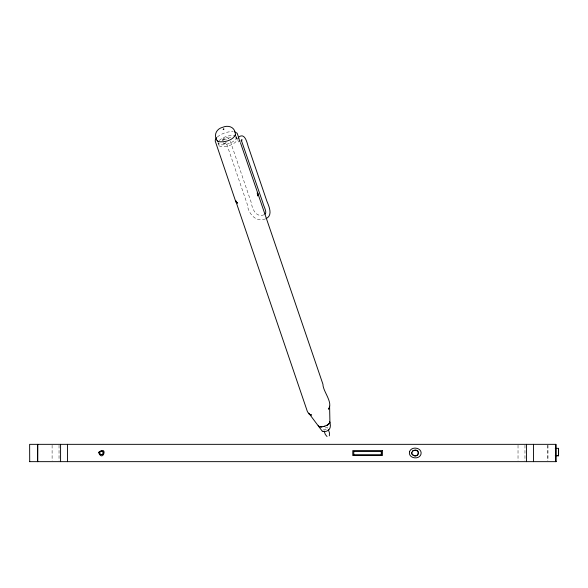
<?xml version="1.0" encoding="UTF-8"?>
<svg xmlns="http://www.w3.org/2000/svg" width="588" height="588" viewBox="0 0 588 588"><rect width="100%" height="100%" fill="white"/><g stroke="black" fill="none" stroke-linecap="round" stroke-linejoin="round"><path stroke-width="0.44" stroke-dasharray="2.94 2.21" d="M237.295 138.048L237.442 138.981M222.404 140.319C222.94 137.166 227.402 136.291 229.099 139.003M222.411 140.378L224.491 138.819L226.571 139.76M226.27 142.678L225.145 143.391L223.403 143.288M217.354 136.967C221.735 133.417 227.49 131.455 233.127 131.594M265.342 218.912C255.471 222.837 247.96 212.929 247.18 204.014L226.167 142.48M263.997 214.804C256.302 217.876 252.193 209.269 251.326 202.779L230.217 140.966M223.852 143.237L223.506 142.972L224.667 143.303A2.536 1.999 -42.7 0 0 225.491 142.943A2.595 2.109 -43.1 0 0 225.799 142.715M225.983 139.452L226.329 139.709M238.868 142.053L238.287 141.127M238.089 140.701L237.714 139.79M236.053 136.416L236.905 138.922M218.06 142.847L218.912 145.354M547.92 445.248L547.92 460.742M547.854 445.248L547.854 460.742M524.959 445.248L524.959 460.742M518.028 445.248L518.028 460.742M59.035 445.248L59.035 460.742M52.104 445.248L52.104 460.742M236.258 136.85A9.621 3.748 -18.8 0 1 228.071 143.825A9.621 3.748 -18.8 0 1 218.045 142.737M219.184 140.547A9.621 3.748 -18.8 0 1 233.826 135.541M235.156 137.702A9.562 3.719 -18.8 0 1 229.416 145.552A9.562 3.719 -18.8 0 1 219.251 143.369M223.087 140.201A9.562 3.719 -18.8 0 1 230.79 137.621M326.259 429.453A2.227 0.867 -18.7 0 1 323.598 429.166A2.227 0.867 -18.7 0 1 326.935 427.652A2.227 0.867 -18.7 0 1 326.7 429.255"/><path stroke-width="0.88" d="M235.729 200.956L307.436 411.688L309.053 413.967L310.501 414.731M555.609 455.766L555.609 448.343M558.21 455.766L558.218 455.391M558.475 448.343L558.475 455.766M235.817 200.633L236.126 202.11L237.64 203.125L235.707 201.5L215.215 141.024L215.399 139.562L216.766 137.533M318.27 425.506L318.549 426.447L319.85 426.829M318.343 425.308L318.99 426.557M100.408 454.465L99.306 452.995L100.408 451.525M99.989 454.201L99.46 452.554M103.106 452.15L103.459 452.995L102.782 454.201M411.666 453.738L411.666 452.26M413.54 455.472C410.894 454.458 411.673 450.526 414.364 450.239M415.856 450.239C419.663 450.746 418.612 456.303 414.974 455.854M414.974 450.136C420.339 449.548 418.957 457.486 414.084 455.759M329.927 422.596L329.603 406.176M257.911 195.517L257.904 193.952M103.106 453.848L103.459 452.995M329.339 435.833L329.478 432.974L328.369 429.718M257.72 195.958L257.992 193.834L240.441 142.693M329.111 408.432L329.603 406.404M328.788 408.88C332.962 401.869 322.885 391.351 322.93 384.214L258.059 194.062L257.301 193.151M329.508 423.191L329.111 423.691M328.949 408.704L328.545 409.167M264.982 214.216C267.437 212.283 263.534 206.234 262.762 202.478L241.33 140.253M99.578 452.15L100.901 451.356M240.933 140.98L242.138 139.826L241.3 140.142M328.854 423.948L328.236 424.455M239.184 136.688C245.88 132.462 247.364 145.251 248.834 148.279L266.908 201.265C269.003 206.373 273.119 215.304 266.07 218.633M102.863 454.201L101.871 454.634M412.555 450.974L415.253 450.136M327.501 424.94L329.684 423.088L329.589 421.714M328.001 424.654L327.09 425.175M326.663 425.403L327.178 425.146M326.208 425.624L326.737 425.381M326.266 425.609L324.267 426.359M102.444 454.465L101.342 454.693M324.782 426.19L321.761 426.881M323.297 426.609L323.79 426.484M100.813 451.356L101.423 451.297M321.871 426.851L320.034 426.91M321.423 426.888L319.034 426.69M555.248 448.343L558.571 448.343L558.6 452.054L558.571 455.766L555.248 455.766M353.667 451.437L381.406 451.437L381.406 454.722L353.667 454.722M29.4 461.654L556.145 461.654M101.342 451.297L101.952 451.356M100.813 454.634L101.423 454.693M311.023 414.893L311.603 415.018L310.243 414.687M234.575 131.822L237.133 133.233L238.846 138.033M414.364 455.759L412.012 454.428M101.871 451.356L102.444 451.525M100.328 454.465L100.901 454.634M322.283 431.166C322.114 431.349 326.105 431.967 327.362 430.776C330.971 429.549 330.853 424.47 329.618 421.67M310.038 414.533L309.09 413.731M102.356 451.525L102.863 451.797M239.823 141.73L238.735 138.055A2.506 0.698 78 0 0 238.412 137.614M327.038 436.546L325.311 434.444L324.12 431.011M322.136 431.033L308.796 413.217M257.118 193.048L257.713 193.621M102.782 451.797L103.392 452.554M217.156 140.4L218.604 141.767L218.155 141.568C224.138 142.656 233.135 140.473 235.45 134.476M235.479 134.74C235.31 127.148 228.592 124.693 222.565 127.331C216.237 128.904 213.172 135.534 217.486 141.171M555.513 455.766L555.491 455.266M557.703 455.391L557.711 455.766M555.91 461.654L555.91 444.337L29.635 444.337L29.701 461.654M555.844 444.337L555.844 461.654M533.441 444.337L533.441 461.654M526.51 444.337L526.51 461.654M381.289 451.437L381.289 454.722M353.778 451.437L353.778 454.722M67.517 444.337L67.517 461.654M60.586 444.337L60.586 461.654M98.563 452.356C102.768 463.19 108.486 444.734 98.563 452.356M409.527 451.716C407.91 458.317 419.068 460.294 420.971 454.274C422.596 447.674 411.438 445.697 409.527 451.716M235.296 135.681L235.068 136.129L235.318 135.703M223.565 129.176L223.124 129.353A1.235 0.478 -18.8 0 1 224.021 129.066L223.565 129.176M382.398 450.606L352.785 450.606L352.785 455.553L382.398 455.553L382.398 450.606M37.691 461.654L37.691 444.337L37.625 461.654"/></g></svg>
